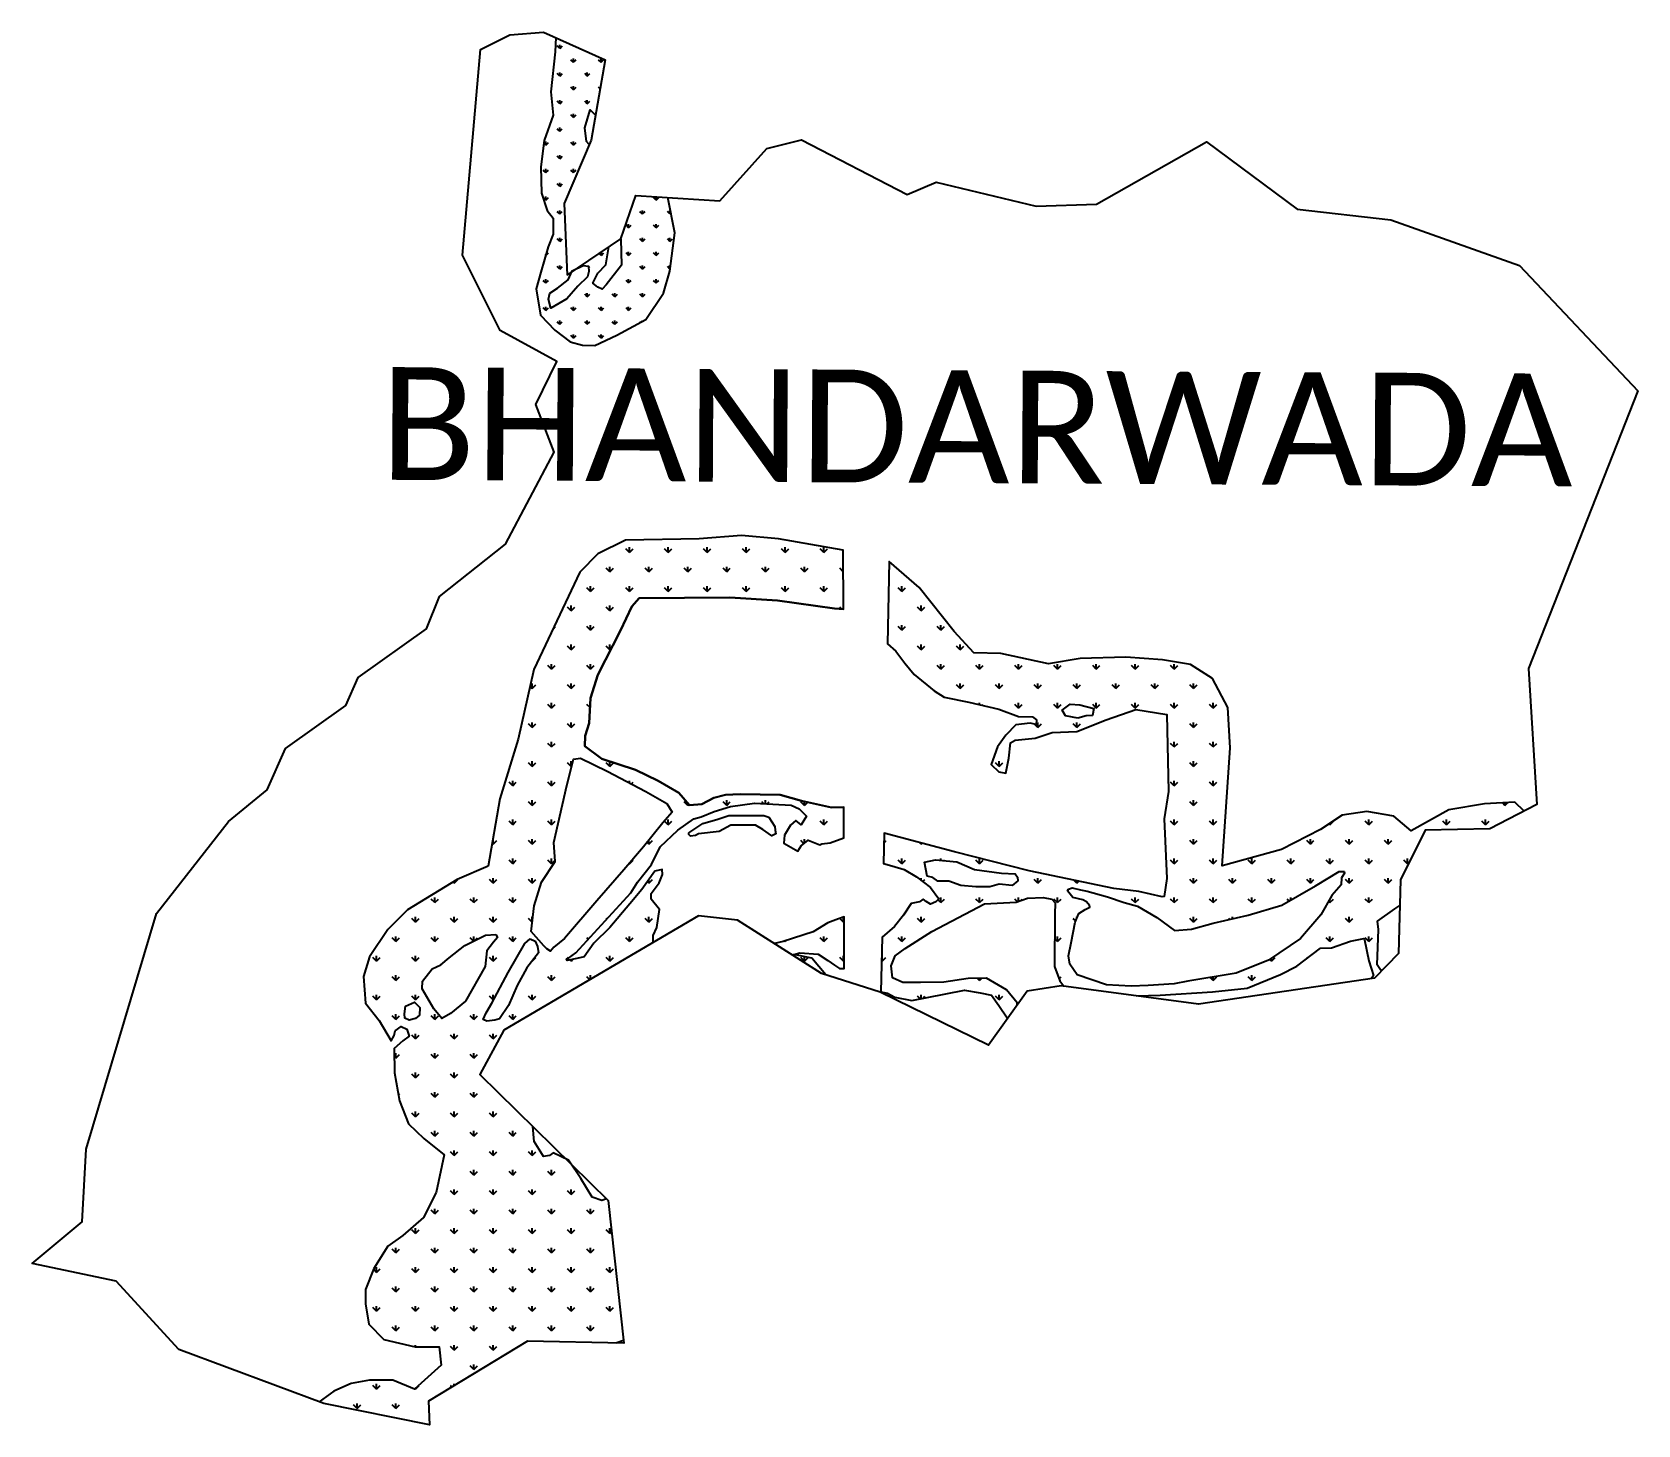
# Model space of a CAD drawing. Header units: metres. Extents: x 313129 to 314611, y 1902165 to 1903450.
import ezdxf

# ---------------------------------------------------------------- set-up
doc = ezdxf.new("R2010")
doc.units = ezdxf.units.M
for name, color, linetype in [('MANGROOVE BUFFER ZONE', 120, 'Continuous'), ('village', 3, 'Continuous'), ('VILLAGE NAME', 250, 'Continuous')]:
    doc.layers.add(name, color=color, linetype=linetype)
doc.styles.get("Standard").update_dxf_attribs({"font": 'simplex.shx'})

msp = doc.modelspace()

# ---------------------------------------------------------------- hatches: boundary and pattern name
at = {"layer": 'MANGROOVE BUFFER ZONE'}
h = msp.add_hatch(dxfattribs=at)
h.set_pattern_fill('GRASS', color=256, scale=18)
h.set_pattern_definition([(90, (0, 0), (-12.72792206, 12.72792206), [3.375, -22.08084413]), (45, (0, 0), (-12.72792206, 12.72792206), [3.375, -14.625]), (135, (0, 0), (-12.72792206, -12.72792206), [3.375, -14.625])])
h.paths.add_polyline_path([(313637.7, 1903235.1), (313642.5, 1903234.3), (313642.8, 1903229.5), (313641.7, 1903224.5), (313632.9, 1903216), (313622.6, 1903204.1), (313607.8, 1903195.5), (313605.7, 1903203.9), (313607, 1903209.5), (313613.9, 1903214.2), (313623.7, 1903221.9), (313627.4, 1903230)], flags=16)
h.paths.add_polyline_path([(313715.8, 1903297.8), (313686.4, 1903299.7), (313672.4, 1903259.5), (313632.3, 1903232.4), (313627.4, 1903230), (313626.8, 1903228.7), (313623, 1903226.1), (313620.2, 1903292.3), (313645, 1903350.7), (313658, 1903424.9), (313612.4, 1903445.4), (313611.8, 1903432.2), (313607.7, 1903395.3), (313609.9, 1903373.9), (313601.8, 1903350.4), (313598.5, 1903326), (313599.3, 1903301.8), (313604.3, 1903285.7), (313609.9, 1903278.8), (313609.9, 1903263.8), (313605.4, 1903252.4), (313598.5, 1903228.8), (313594.2, 1903213.6), (313598.2, 1903189.3), (313611.5, 1903175.2), (313625.6, 1903164.6), (313637.2, 1903161.6), (313648.5, 1903161.2), (313668.8, 1903170.6), (313695.4, 1903185.2), (313711.9, 1903209.5), (313717.8, 1903229.8), (313722.3, 1903265.1), (313715.8, 1903297.7)])
h.paths.add_polyline_path([(313672.3, 1903259.4), (313661.5, 1903252.1), (313658.5, 1903235.7), (313651.2, 1903227.9), (313646.5, 1903218.6), (313651.1, 1903215), (313655.2, 1903213.3), (313658.9, 1903217.2), (313673, 1903235.2)])
h.paths.add_polyline_path([(313645, 1903350.7), (313649, 1903373.8), (313644.1, 1903378.6), (313639.2, 1903362.1), (313640.8, 1903349.6), (313643.3, 1903346.8)])
h = msp.add_hatch(dxfattribs=at)
h.set_pattern_fill('GRASS', color=256)
h.paths.add_polyline_path([(313877.8, 1902972.3), (313818.1, 1902982.8), (313784, 1902985.8), (313744.8, 1902982.7), (313676.8, 1902981.6), (313651.2, 1902968.9), (313634.6, 1902951.8), (313608.1, 1902895.9), (313592, 1902862), (313577.7, 1902797.7), (313560.8, 1902742.8), (313549.9, 1902680.6), (313521.3, 1902668.4), (313475.5, 1902640.4), (313457.4, 1902622), (313440.3, 1902596.8), (313434.8, 1902578.6), (313436.7, 1902554.2), (313449.2, 1902538.2), (313460.5, 1902519.3), (313463.3, 1902524.4), (313464.1, 1902528.5), (313469.8, 1902532.5), (313475, 1902530), (313477.2, 1902523.7), (313471.3, 1902519.4), (313463.3, 1902512.2), (313463.5, 1902489.7), (313468.1, 1902463.9), (313476.5, 1902442.6), (313490.6, 1902429.3), (313509.5, 1902414.2), (313501.9, 1902379.4), (313490.3, 1902356.4), (313471.2, 1902339.5), (313457.3, 1902329.7), (313444.4, 1902309.2), (313436.8, 1902289.9), (313436.8, 1902276.7), (313439.9, 1902257.8), (313453.8, 1902243.7), (313482.6, 1902236.9), (313504.6, 1902236.8), (313506.5, 1902219.8), (313482.1, 1902197.9), (313462.1, 1902206.1), (313440.5, 1902206.2), (313423.5, 1902202.9), (313407.6, 1902195.9), (313393.9, 1902186.1), (313398.3, 1902184.5), (313495.9, 1902164.8), (313495, 1902186.7), (313586.4, 1902242.1), (313675.1, 1902240.4), (313660.7, 1902372), (313542.2, 1902488.4), (313564.4, 1902529.3), (313702.4, 1902610.4), (313702.4, 1902616.5), (313705.7, 1902623.9), (313708.1, 1902640.6), (313700.6, 1902650.1), (313700.6, 1902655.4), (313707.7, 1902665.1), (313711, 1902672.9), (313710.5, 1902677.4), (313703.9, 1902675.8), (313691.7, 1902658.9), (313680.9, 1902645.9), (313662.3, 1902623.9), (313647.4, 1902609.6), (313638.5, 1902597), (313631.9, 1902595.3), (313622.8, 1902593.4), (313622.2, 1902595), (313624.1, 1902595.6), (313631, 1902600.6), (313681.8, 1902655.8), (313687.8, 1902665.9), (313700.7, 1902682.2), (313708.8, 1902698.4), (313725.1, 1902713.7), (313739.9, 1902724.1), (313746.7, 1902726.1), (313758.7, 1902731), (313773.7, 1902735.6), (313795.7, 1902738.6), (313829.6, 1902736.9), (313837, 1902733.5), (313843.8, 1902726.6), (313838.9, 1902718.7), (313833.9, 1902722.8), (313829, 1902718.5), (313823.5, 1902709.3), (313822.8, 1902701.8), (313831.4, 1902696.9), (313835.8, 1902694.4), (313839, 1902699.3), (313845.5, 1902704.5), (313856.3, 1902700.4), (313858.1, 1902701.2), (313865.8, 1902702.1), (313878.3, 1902706.8), (313878.3, 1902734.9), (313866.8, 1902734.6), (313839.3, 1902741), (313819.5, 1902746.4), (313782.5, 1902746.9), (313769.1, 1902746.5), (313758.3, 1902743.5), (313747.1, 1902737.8), (313735.7, 1902736.8), (313725.9, 1902748.2), (313707, 1902759.4), (313685.9, 1902769.6), (313654.8, 1902779.6), (313639.3, 1902791.4), (313639.6, 1902800.8), (313643.2, 1902812.6), (313644.5, 1902835.7), (313651.2, 1902857.3), (313672.1, 1902898), (313682.6, 1902920.2), (313689.5, 1902927.8), (313773.2, 1902928.5), (313817, 1902925.7), (313869.7, 1902918.3), (313877.9, 1902917.9)])
h.paths.add_polyline_path([(313659.9, 1902768.4), (313695.5, 1902749.4), (313714.8, 1902738.4), (313719.9, 1902730.5), (313711.1, 1902720.7), (313693.4, 1902698.4), (313675.1, 1902677.1), (313650.2, 1902648.6), (313620.4, 1902613.8), (313610.7, 1902605.7), (313607.4, 1902602.1), (313604.2, 1902604.1), (313601.5, 1902607.1), (313589.7, 1902620.1), (313592.5, 1902644), (313599.1, 1902665.8), (313611.8, 1902684.8), (313610.6, 1902702.4), (313622.5, 1902755), (313628.9, 1902779.3), (313635.1, 1902780.3)], flags=16)
h.paths.add_polyline_path([(313588.6, 1902613.5), (313593.4, 1902611.3), (313595.5, 1902606.4), (313596.4, 1902600.6), (313585.7, 1902586.7), (313576.9, 1902570.4), (313568.7, 1902552), (313560.5, 1902539.5), (313556.1, 1902538.4), (313548.8, 1902537.6), (313545.3, 1902539.1), (313548, 1902545.1), (313553.3, 1902554.2), (313568.4, 1902582.4), (313583.9, 1902609.2)], flags=16)
h.paths.add_polyline_path([(313557, 1902617.4), (313558.5, 1902614.8), (313554.9, 1902610.3), (313548.6, 1902602.4), (313547.3, 1902587.8), (313529, 1902555.9), (313515.1, 1902544.6), (313507.1, 1902539.8), (313499.7, 1902548.9), (313489, 1902567.2), (313489.5, 1902574.3), (313498.3, 1902585.9), (313506.2, 1902589.4), (313513.9, 1902595.9), (313528.3, 1902607.4), (313539.5, 1902612.9), (313547.6, 1902617)], flags=16)
h.paths.add_polyline_path([(313482.1, 1902555), (313486.9, 1902550.2), (313486.5, 1902543), (313482.8, 1902540), (313477.2, 1902538.3), (313472.9, 1902540.3), (313472.7, 1902544.4), (313473.8, 1902551.4)], flags=16)
h.paths.add_polyline_path([(314218.6, 1902853.7), (314198.5, 1902866.8), (314172.4, 1902871), (314138.5, 1902873.5), (314096.4, 1902872.4), (314067.2, 1902867.3), (314023.2, 1902876.9), (313998.4, 1902877.6), (313980.3, 1902897.3), (313947.8, 1902937.9), (313920.1, 1902961.7), (313918.7, 1902885.8), (313926.2, 1902879), (313934.6, 1902867.9), (313943.4, 1902857.5), (313961.7, 1902842.5), (313970.8, 1902836.7), (313993.8, 1902831.8), (314021.3, 1902825.5), (314039.5, 1902818.6), (314052.4, 1902818.3), (314056.3, 1902815.7), (314056, 1902811.3), (314050.4, 1902812.5), (314037, 1902811), (314027.8, 1902801.5), (314020.2, 1902790.6), (314014.2, 1902774.3), (314021.4, 1902767.5), (314027.8, 1902766.3), (314030.6, 1902780.4), (314032.3, 1902794.4), (314036.5, 1902796.8), (314054.9, 1902798.8), (314070.7, 1902804), (314093.5, 1902804.8), (314120.5, 1902815.7), (314147.8, 1902825.1), (314176.6, 1902820.7), (314178, 1902749.4), (314174, 1902724.1), (314176.6, 1902669.2), (314174.1, 1902652.7), (314172.3, 1902652.2), (314150.6, 1902657.1), (314127.5, 1902660), (314049.3, 1902676.3), (313980.4, 1902693.9), (313915.4, 1902711.1), (313914.9, 1902683.1), (313922.7, 1902681), (313934, 1902677.6), (313945.4, 1902670.7), (313958.2, 1902660.9), (313965.9, 1902650.4), (313963.2, 1902647.7), (313958.3, 1902645.4), (313954.3, 1902647.8), (313951.7, 1902650.1), (313948.3, 1902647.7), (313940.6, 1902646.1), (313933.3, 1902635.2), (313925.1, 1902624.9), (313913.6, 1902615), (313912.6, 1902564.7), (313918.7, 1902563.4), (313925.3, 1902559.7), (313941, 1902556.6), (313955.3, 1902559.2), (313989.8, 1902566), (314004.3, 1902563.5), (314014.5, 1902561.4), (314021.3, 1902551.8), (314029.2, 1902540.6), (314030.1, 1902541), (314038.4, 1902552.6), (314038.4, 1902554.5), (314028.4, 1902566.5), (314009.9, 1902577.3), (313993.2, 1902577), (313970.5, 1902573.4), (313949.1, 1902573.2), (313932.7, 1902573.2), (313923.3, 1902577.5), (313922, 1902588.7), (313925.6, 1902597.7), (313935, 1902604.6), (313959.7, 1902620.1), (314008.1, 1902645.8), (314037.4, 1902647.3), (314047.8, 1902650.9), (314062.4, 1902651.7), (314070.3, 1902650.2), (314073.5, 1902646.8), (314073, 1902635.9), (314072.7, 1902587.9), (314077.7, 1902574.6), (314081.5, 1902569.8), (314148.8, 1902560.8), (314170.3, 1902561.5), (314218.7, 1902564.6), (314250.6, 1902567.8), (314281.3, 1902580.5), (314296.5, 1902588.2), (314318.4, 1902604.9), (314328.6, 1902605.1), (314346.1, 1902611.3), (314358.5, 1902613.9), (314358.9, 1902612.6), (314363, 1902593.3), (314367.4, 1902579.7), (314365.5, 1902576.8), (314368.1, 1902577.2), (314375, 1902584.2), (314373.6, 1902585), (314370.6, 1902589.5), (314371.8, 1902622), (314371.1, 1902629.8), (314386.9, 1902641.1), (314391.6, 1902644.4), (314392.2, 1902668), (314415.1, 1902713.7), (314474.7, 1902715), (314506.4, 1902731.4), (314497.9, 1902739.7), (314469.8, 1902738), (314436.8, 1902732.6), (314402, 1902713.1), (314386.2, 1902726.8), (314361.2, 1902731), (314338.4, 1902727.7), (314318.3, 1902714.3), (314282.5, 1902695.9), (314227.7, 1902680.9), (314235, 1902789.9), (314232.7, 1902826.9)])
h.paths.add_polyline_path([(314079.9, 1902824.5), (314087.4, 1902830), (314096.2, 1902829.6), (314109.2, 1902826), (314107.8, 1902819.6), (314101.9, 1902819.3), (314094.2, 1902817.3), (314083.1, 1902819.3)], flags=16)
h.paths.add_polyline_path([(314036.4, 1902673.5), (314038.5, 1902670.4), (314039, 1902667.1), (314033.7, 1902662.7), (314021.8, 1902663.8), (314013.1, 1902661.6), (314000.1, 1902661.6), (313986.2, 1902662.7), (313975.3, 1902666.8), (313971.7, 1902666.8), (313965, 1902666.8), (313960.4, 1902670.2), (313955.4, 1902671.4), (313952.8, 1902684.2), (313962.8, 1902686.4), (313982.5, 1902684.5), (313999, 1902677.6), (314023.9, 1902674.1)], flags=16)
h.paths.add_polyline_path([(314089.2, 1902660.5), (314096.7, 1902658.8), (314103, 1902657.6), (314121.7, 1902652.4), (314137.2, 1902647), (314149.3, 1902643.5), (314167.3, 1902633.1), (314183.5, 1902621.3), (314199.3, 1902622.5), (314219.3, 1902627.8), (314251.5, 1902635.2), (314282.8, 1902644.7), (314313.7, 1902662.3), (314335.6, 1902675.5), (314340.2, 1902675.5), (314340.4, 1902674.1), (314337.8, 1902669.7), (314337.5, 1902663.2), (314328.9, 1902653.5), (314318.8, 1902635.5), (314299.9, 1902613.9), (314270.4, 1902593.8), (314240.5, 1902581.9), (314196, 1902574.4), (314183.2, 1902571.9), (314159.3, 1902570.5), (314143.5, 1902569.8), (314120.7, 1902571), (314093.7, 1902580.4), (314087, 1902590.2), (314085.7, 1902597.9), (314088.2, 1902609.8), (314092, 1902629), (314095.3, 1902636.9), (314101, 1902640.5), (314105.4, 1902642.7), (314105.1, 1902644.4), (314102.3, 1902647.6), (314099.1, 1902649.4), (314089.7, 1902651.7), (314084.9, 1902657.7), (314085.8, 1902659.4)], flags=16)
h.paths.add_polyline_path([(313878.5, 1902633.7), (313873.3, 1902631.9), (313863.5, 1902628.3), (313850, 1902620), (313822.4, 1902611), (313814.2, 1902609.1), (313857.6, 1902581.6), (313861.6, 1902580.3), (313848.8, 1902595.6), (313832.3, 1902599.1), (313837.8, 1902600.7), (313854.5, 1902599.2), (313863.7, 1902593.4), (313869.6, 1902589.3), (313874.2, 1902586), (313878.6, 1902586)])

# ---------------------------------------------------------------- linework, layer by layer
at = {"color": 3, "flags": 128}
msp.add_lwpolyline([(313570.1, 1903447.8), (313601.2, 1903450.4)], dxfattribs=at)
at = {"layer": 'MANGROOVE BUFFER ZONE', "flags": 128}
for points in [[(313612.4, 1903445.4), (313611.8, 1903432.2), (313607.7, 1903395.3), (313609.9, 1903373.9), (313601.8, 1903350.4), (313598.5, 1903326), (313599.3, 1903301.8), (313604.3, 1903285.7), (313609.9, 1903278.8), (313609.9, 1903263.8), (313605.4, 1903252.4), (313598.5, 1903228.8), (313594.2, 1903213.6), (313598.2, 1903189.3), (313611.5, 1903175.2), (313625.6, 1903164.6), (313637.2, 1903161.6), (313648.5, 1903161.2), (313668.8, 1903170.6), (313695.4, 1903185.2), (313711.9, 1903209.5), (313717.8, 1903229.8), (313722.3, 1903265.1), (313715.8, 1903297.7), (313715.8, 1903297.8)], [(313643.3, 1903346.8), (313640.8, 1903349.6), (313639.2, 1903362.1), (313644.1, 1903378.6), (313649, 1903373.8)], [(313672.3, 1903259.4), (313673, 1903235.2), (313658.9, 1903217.2), (313655.2, 1903213.3), (313651.1, 1903215), (313646.5, 1903218.6), (313651.2, 1903227.9), (313658.5, 1903235.7), (313661.5, 1903252.1)], [(313703, 1902610.7), (313702.4, 1902610.9), (313702.4, 1902616.5), (313705.7, 1902623.9), (313708.1, 1902640.6), (313700.6, 1902650.1), (313700.6, 1902655.4), (313707.7, 1902665.1), (313711, 1902672.9), (313710.5, 1902677.4), (313703.9, 1902675.8), (313691.7, 1902658.9), (313680.9, 1902645.9), (313662.3, 1902623.9), (313647.4, 1902609.6), (313638.5, 1902597), (313631.9, 1902595.3), (313622.8, 1902593.4), (313622.2, 1902595), (313624.1, 1902595.6), (313631, 1902600.6), (313681.8, 1902655.8), (313687.8, 1902665.9), (313700.7, 1902682.2), (313708.8, 1902698.4), (313725.1, 1902713.7), (313739.9, 1902724.1), (313746.7, 1902726.1), (313758.7, 1902731), (313773.7, 1902735.6), (313795.7, 1902738.6), (313829.6, 1902736.9), (313837, 1902733.5), (313843.8, 1902726.6), (313838.9, 1902718.7), (313833.9, 1902722.8), (313829, 1902718.5), (313823.5, 1902709.3), (313822.8, 1902701.8), (313831.4, 1902696.9), (313835.8, 1902694.4), (313839, 1902699.3), (313845.5, 1902704.5), (313856.3, 1902700.4), (313858.1, 1902701.2), (313865.8, 1902702.1), (313878.3, 1902706.8), (313878.3, 1902734.9), (313866.8, 1902734.6), (313839.3, 1902741), (313819.5, 1902746.4), (313782.5, 1902746.9), (313769.1, 1902746.5), (313758.3, 1902743.5), (313747.1, 1902737.8), (313735.7, 1902736.8), (313725.9, 1902748.2), (313707, 1902759.4), (313685.9, 1902769.6), (313654.8, 1902779.6), (313639.3, 1902791.4), (313639.6, 1902800.8), (313643.2, 1902812.6), (313644.5, 1902835.7), (313651.2, 1902857.3), (313672.1, 1902898), (313682.6, 1902920.2), (313689.5, 1902927.8), (313773.2, 1902928.5), (313817, 1902925.7), (313869.7, 1902918.3), (313877.9, 1902917.9), (313877.8, 1902972.3), (313818.1, 1902982.8), (313784, 1902985.8), (313744.8, 1902982.7), (313676.8, 1902981.6), (313651.2, 1902968.9), (313634.6, 1902951.8), (313608.1, 1902895.9), (313592, 1902862), (313577.7, 1902797.7), (313560.8, 1902742.8), (313549.9, 1902680.6), (313521.3, 1902668.4), (313475.5, 1902640.4), (313457.4, 1902622), (313440.3, 1902596.8), (313434.8, 1902578.6), (313436.7, 1902554.2), (313449.2, 1902538.2), (313460.5, 1902519.3), (313463.3, 1902524.4), (313464.1, 1902528.5), (313469.8, 1902532.5), (313475, 1902530), (313477.2, 1902523.7), (313471.3, 1902519.4), (313463.3, 1902512.2), (313463.5, 1902489.7), (313468.1, 1902463.9), (313476.5, 1902442.6), (313490.6, 1902429.3), (313509.5, 1902414.2), (313501.9, 1902379.4), (313490.3, 1902356.4), (313471.2, 1902339.5), (313457.3, 1902329.7), (313444.4, 1902309.2), (313436.8, 1902289.9), (313436.8, 1902276.7), (313439.9, 1902257.8), (313453.8, 1902243.7), (313482.6, 1902236.9), (313504.6, 1902236.8), (313506.5, 1902219.8), (313482.1, 1902197.9), (313462.1, 1902206.1), (313440.5, 1902206.2), (313423.5, 1902202.9), (313407.6, 1902195.9), (313393.9, 1902186.1)], [(314506.4, 1902731.4), (314497.9, 1902739.7), (314469.8, 1902738), (314436.8, 1902732.6), (314402, 1902713.1), (314386.2, 1902726.8), (314361.2, 1902731), (314338.4, 1902727.7), (314318.3, 1902714.3), (314282.5, 1902695.9), (314227.7, 1902680.9), (314235, 1902789.9), (314232.7, 1902826.9), (314218.6, 1902853.7), (314198.5, 1902866.8), (314172.4, 1902871), (314138.5, 1902873.5), (314096.4, 1902872.4), (314067.2, 1902867.3), (314023.2, 1902876.9), (313998.4, 1902877.6), (313980.3, 1902897.3), (313947.8, 1902937.9), (313920.1, 1902961.7), (313918.7, 1902885.8), (313926.2, 1902879), (313934.6, 1902867.9), (313943.4, 1902857.5), (313961.7, 1902842.5), (313970.8, 1902836.7), (313993.8, 1902831.8), (314021.3, 1902825.5), (314039.5, 1902818.6), (314052.4, 1902818.3), (314056.3, 1902815.7), (314056, 1902811.3), (314050.4, 1902812.5), (314037, 1902811), (314027.8, 1902801.5), (314020.2, 1902790.6), (314014.2, 1902774.3), (314021.4, 1902767.5), (314027.8, 1902766.3), (314030.6, 1902780.4), (314032.3, 1902794.4), (314036.5, 1902796.8), (314054.9, 1902798.8), (314070.7, 1902804), (314093.5, 1902804.8), (314120.5, 1902815.7), (314147.8, 1902825.1), (314176.6, 1902820.7), (314178, 1902749.4), (314174, 1902724.1), (314176.6, 1902669.2), (314174.1, 1902652.7), (314172.3, 1902652.2), (314150.6, 1902657.1), (314127.5, 1902660), (314049.3, 1902676.3), (313980.4, 1902693.9), (313915.4, 1902711.1), (313914.9, 1902683.1), (313922.7, 1902681), (313934, 1902677.6), (313945.4, 1902670.7), (313958.2, 1902660.9), (313965.9, 1902650.4), (313963.2, 1902647.7), (313958.3, 1902645.4), (313954.3, 1902647.8), (313951.7, 1902650.1), (313948.3, 1902647.7), (313940.6, 1902646.1), (313933.3, 1902635.2), (313925.1, 1902624.9), (313913.6, 1902615), (313912.6, 1902564.7), (313918.7, 1902563.4), (313925.3, 1902559.7), (313941, 1902556.6), (313955.3, 1902559.2), (313989.8, 1902566), (314004.3, 1902563.5), (314014.5, 1902561.4), (314021.3, 1902551.8), (314029.2, 1902540.6), (314030.1, 1902541)], [(314038.4, 1902552.6), (314038.4, 1902554.5), (314028.4, 1902566.5), (314009.9, 1902577.3), (313993.2, 1902577), (313970.5, 1902573.4), (313949.1, 1902573.2), (313932.7, 1902573.2), (313923.3, 1902577.5), (313922, 1902588.7), (313925.6, 1902597.7), (313935, 1902604.6), (313959.7, 1902620.1), (314008.1, 1902645.8), (314037.4, 1902647.3), (314047.8, 1902650.9), (314062.4, 1902651.7), (314070.3, 1902650.2), (314073.5, 1902646.8), (314073, 1902635.9), (314072.7, 1902587.9), (314077.7, 1902574.6), (314081.5, 1902569.8)], [(314375, 1902584.2), (314373.6, 1902585), (314370.6, 1902589.5), (314371.8, 1902622), (314371.1, 1902629.8), (314386.9, 1902641.1), (314391.6, 1902644.4)], [(313861.6, 1902580.3), (313848.8, 1902595.6), (313832.3, 1902599.1), (313837.8, 1902600.7), (313854.5, 1902599.2), (313863.7, 1902593.4), (313869.6, 1902589.3), (313874.2, 1902586), (313878.6, 1902586), (313878.5, 1902633.7), (313873.3, 1902631.9), (313863.5, 1902628.3), (313850, 1902620), (313822.4, 1902611), (313814.2, 1902609.1)], [(314148.8, 1902560.8), (314170.3, 1902561.5), (314218.7, 1902564.6), (314250.6, 1902567.8), (314281.3, 1902580.5), (314296.5, 1902588.2), (314318.4, 1902604.9), (314328.6, 1902605.1), (314346.1, 1902611.3), (314358.5, 1902613.9), (314358.9, 1902612.6), (314363, 1902593.3), (314367.4, 1902579.7), (314365.5, 1902576.8)], [(313659.2, 1902373.4), (313655, 1902372), (313646, 1902374.9), (313635.6, 1902392.2), (313624.1, 1902409.1), (313609.9, 1902415.9), (313606.6, 1902413.6), (313601.1, 1902412.6), (313597.1, 1902418.9), (313592.5, 1902426.5), (313591.3, 1902440.1)], [(313667.8, 1902240.5), (313674.8, 1902243.1)]]:
    msp.add_lwpolyline(points, dxfattribs=at)
for points in [[(313622.6, 1903204.1), (313607.8, 1903195.5), (313605.7, 1903203.9), (313607, 1903209.5), (313613.9, 1903214.2), (313623.7, 1903221.9), (313627.4, 1903230), (313637.7, 1903235.1), (313642.5, 1903234.3), (313642.8, 1903229.5), (313641.7, 1903224.5), (313632.9, 1903216)], [(314094.2, 1902817.3), (314083.1, 1902819.3), (314079.9, 1902824.5), (314087.4, 1902830), (314096.2, 1902829.6), (314109.2, 1902826), (314107.8, 1902819.6), (314101.9, 1902819.3)], [(313635.1, 1902780.3), (313659.9, 1902768.4), (313695.5, 1902749.4), (313714.8, 1902738.4), (313719.9, 1902730.5), (313711.1, 1902720.7), (313693.4, 1902698.4), (313675.1, 1902677.1), (313650.2, 1902648.6), (313620.4, 1902613.8), (313610.7, 1902605.7), (313607.4, 1902602.1), (313604.2, 1902604.1), (313601.5, 1902607.1), (313589.7, 1902620.1), (313592.5, 1902644), (313599.1, 1902665.8), (313611.8, 1902684.8), (313610.6, 1902702.4), (313622.5, 1902755), (313628.9, 1902779.3)], [(314033.7, 1902662.7), (314021.8, 1902663.8), (314013.1, 1902661.6), (314000.1, 1902661.6), (313986.2, 1902662.7), (313975.3, 1902666.8), (313971.7, 1902666.8), (313965, 1902666.8), (313960.4, 1902670.2), (313955.4, 1902671.4), (313952.8, 1902684.2), (313962.8, 1902686.4), (313982.5, 1902684.5), (313999, 1902677.6), (314023.9, 1902674.1), (314036.4, 1902673.5), (314038.5, 1902670.4), (314039, 1902667.1)], [(314120.7, 1902571), (314093.7, 1902580.4), (314087, 1902590.2), (314085.7, 1902597.9), (314088.2, 1902609.8), (314092, 1902629), (314095.3, 1902636.9), (314101, 1902640.5), (314105.4, 1902642.7), (314105.1, 1902644.4), (314102.3, 1902647.6), (314099.1, 1902649.4), (314089.7, 1902651.7), (314084.9, 1902657.7), (314085.8, 1902659.4), (314089.2, 1902660.5), (314096.7, 1902658.8), (314103, 1902657.6), (314121.7, 1902652.4), (314137.2, 1902647), (314149.3, 1902643.5), (314167.3, 1902633.1), (314183.5, 1902621.3), (314199.3, 1902622.5), (314219.3, 1902627.8), (314251.5, 1902635.2), (314282.8, 1902644.7), (314313.7, 1902662.3), (314335.6, 1902675.5), (314340.2, 1902675.5), (314340.4, 1902674.1), (314337.8, 1902669.7), (314337.5, 1902663.2), (314328.9, 1902653.5), (314318.8, 1902635.5), (314299.9, 1902613.9), (314270.4, 1902593.8), (314240.5, 1902581.9), (314196, 1902574.4), (314183.2, 1902571.9), (314159.3, 1902570.5), (314143.5, 1902569.8)], [(313557, 1902617.4), (313558.5, 1902614.8), (313554.9, 1902610.3), (313548.6, 1902602.4), (313547.3, 1902587.8), (313529, 1902555.9), (313515.1, 1902544.6), (313507.1, 1902539.8), (313499.7, 1902548.9), (313489, 1902567.2), (313489.5, 1902574.3), (313498.3, 1902585.9), (313506.2, 1902589.4), (313513.9, 1902595.9), (313528.3, 1902607.4), (313539.5, 1902612.9), (313547.6, 1902617)], [(313588.6, 1902613.5), (313593.4, 1902611.3), (313595.5, 1902606.4), (313596.4, 1902600.6), (313585.7, 1902586.7), (313576.9, 1902570.4), (313568.7, 1902552), (313560.5, 1902539.5), (313556.1, 1902538.4), (313548.8, 1902537.6), (313545.3, 1902539.1), (313548, 1902545.1), (313553.3, 1902554.2), (313568.4, 1902582.4), (313583.9, 1902609.2)], [(313486.9, 1902550.2), (313486.5, 1902543), (313482.8, 1902540), (313477.2, 1902538.3), (313472.9, 1902540.3), (313472.7, 1902544.4), (313473.8, 1902551.4), (313482.1, 1902555)]]:
    msp.add_lwpolyline(points, close=True, dxfattribs=at)
at = {"layer": 'MANGROOVE BUFFER ZONE'}
msp.add_lwpolyline([(313877.9, 1902917.9), (313869.7, 1902918.3), (313817, 1902925.7), (313773.2, 1902928.5), (313689.5, 1902927.8), (313682.6, 1902920.2), (313672.1, 1902898), (313651.2, 1902857.3), (313644.5, 1902835.7), (313643.2, 1902812.6), (313639.6, 1902800.8), (313639.3, 1902791.4), (313654.8, 1902779.6), (313685.9, 1902769.6), (313707, 1902759.4), (313725.9, 1902748.2), (313735.7, 1902736.8), (313747.1, 1902737.8), (313758.3, 1902743.5), (313769.1, 1902746.5), (313782.5, 1902746.9), (313819.5, 1902746.4), (313839.3, 1902741), (313866.8, 1902734.6), (313878.2, 1902734.9)], dxfattribs=at)
msp.add_lwpolyline([(313735.1, 1902711.2), (313748.3, 1902719.8), (313762.1, 1902724), (313772.1, 1902727.4), (313790.7, 1902727.4), (313804.4, 1902727.2), (313809.1, 1902725.8), (313814.5, 1902717.2), (313814.8, 1902713.9), (313815.5, 1902710.4), (313811.7, 1902708.5), (313808.8, 1902710.6), (313803.5, 1902714.4), (313796.8, 1902718.3), (313774.1, 1902718.5), (313763.3, 1902712.6), (313744.2, 1902710.3), (313741.4, 1902708.8), (313736.8, 1902708.1), (313735.1, 1902709.9)], close=True, dxfattribs=at)
at = {"layer": 'village', "color": 3}
for points in [[(313623, 1903226.1, 0), (313672.4, 1903259.5, 0), (313686.4, 1903299.7, 0), (313763.8, 1903294.7, 0), (313807.3, 1903342.9, 0), (313839.3, 1903351, 0), (313936.7, 1903300.7, 0), (313963.5, 1903311.8, 0), (314056, 1903289.8, 0), (314111.7, 1903291.6, 0), (314213.1, 1903349.2, 0), (314296.7, 1903287, 0), (314383.3, 1903277.1, 0), (314502.2, 1903235, 0), (314611.4, 1903119.2, 0), (314510.5, 1902863, 0), (314518.1, 1902737.5, 0), (314474.7, 1902715, 0), (314415.1, 1902713.7, 0), (314392.2, 1902668, 0), (314390.5, 1902600, 0), (314368.1, 1902577.2, 0), (314205.7, 1902553.2, 0), (314079, 1902570.1, 0), (314047.5, 1902565.3, 0), (314011.8, 1902515.3, 0), (313911.9, 1902564.1, 0), (313857.6, 1902581.6, 0), (313780.3, 1902630.7, 0), (313744.1, 1902634.8, 0), (313564.4, 1902529.3, 0), (313542.2, 1902488.4, 0), (313660.7, 1902372, 0), (313675.1, 1902240.4, 0), (313586.4, 1902242.1, 0), (313495, 1902186.7, 0), (313495.9, 1902164.8, 0), (313398.3, 1902184.5, 0), (313264.4, 1902234.4, 0), (313206.7, 1902297.6, 0), (313129, 1902313.8, 0), (313175.3, 1902352.2, 0), (313178.9, 1902419.2, 0), (313243.7, 1902637, 0), (313310.4, 1902721.7, 0), (313346, 1902751.1, 0), (313362.8, 1902789.1, 0), (313418.7, 1902828.8, 0), (313429.9, 1902854.6, 0), (313492.9, 1902899.5, 0), (313505.1, 1902929.6, 0), (313566, 1902977.7, 0), (313611, 1903062.6, 0), (313593.9, 1903106.7, 0), (313613.4, 1903146.5, 0), (313561, 1903174.9, 0), (313526.3, 1903244.5, 0), (313542.9, 1903434.4, 0), (313570.1, 1903447.8, 0)], [(313601.2, 1903450.4, 0), (313658, 1903424.9, 0), (313645, 1903350.7, 0), (313620.2, 1903292.3, 0), (313623, 1903226.1, 0)]]:
    msp.add_polyline3d(points, dxfattribs=at)

# ---------------------------------------------------------------- texts
at = {"layer": 'VILLAGE NAME', "insert": (313450.5, 1903141.3), "char_height": 104.042, "attachment_point": 1, "rotation": 359.6762}
msp.add_mtext_dynamic_manual_height_columns('{\\fCalibri|b0|i0|c0|p34;BHANDARWADA}', width=1397.376, gutter_width=520.2, heights=[0], dxfattribs=at)

doc.saveas('drawing.dxf')
